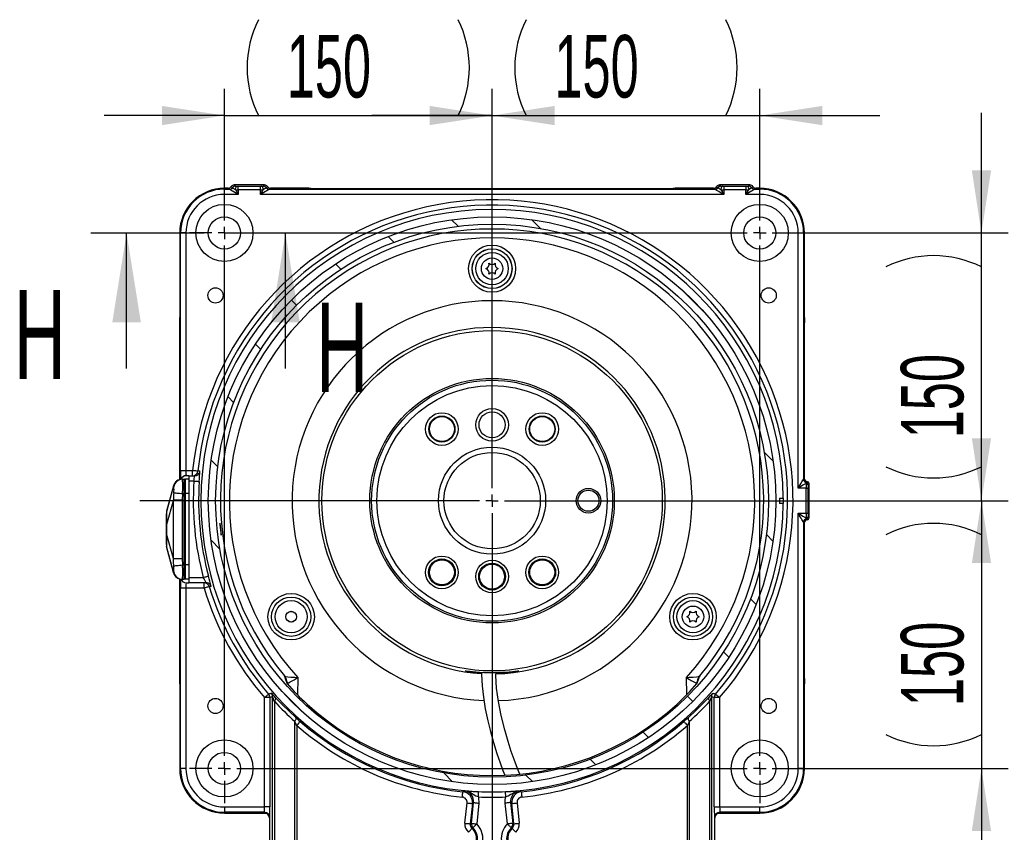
# Model space of a CAD drawing. Header units: millimetres. Extents: x 26 to 585, y 36 to 406.
# Drawn here: x 277.4 to 332.8, y 192.1 to 237.6 of the extents above; entities that cross this region are included whole.
import ezdxf

# ---------------------------------------------------------------- set-up
doc = ezdxf.new("R2010")
doc.units = ezdxf.units.MM
doc.linetypes.add('CENTER', pattern=[10.16, 6.35, -1.27, 1.27, -1.27])
doc.styles.add('SLDTEXTSTYLE0', font='TXT', dxfattribs={"width": 0.605})
doc.dimstyles.new('SLDDIMSTYLE1', dxfattribs={"dimtxt": 3.5, "dimasz": 3.5, "dimexe": 0, "dimexo": 0.0625, "dimgap": 0.875, "dimtad": 1, "dimtoh": 1, "dimlfac": 10, "dimrnd": 1e-09, "dimzin": 12, "dimdsep": 46, "dimtxsty": 'SLDTEXTSTYLE0', "dimsah": 1, "dimcen": 0.09, "dimadec": 0, "dimazin": 0, "dimtfac": 1, "dimtdec": 3, "dimtofl": 0, "dimtmove": 0, "dimatfit": 3, "dimfxl": 1, "dimfrac": 2, "dimtolj": 1, "dimtzin": 12, "dimarcsym": 0})

# ---------------------------------------------------------------- blocks, each defined once
blk = doc.blocks.new('SW_HATCH_1')
at = {"color": 0, "linetype": 'Continuous', "lineweight": 0}
for p, q in [((8.694, 27.227), (8.328, 27.593)), ((13.306, 27.105), (12.811, 27.6)), ((5.096, 26.335), (4.778, 26.653)), ((2.12, 24.82), (1.824, 25.117)), ((22.451, 22.451), (21.19, 23.711)), ((-0.357, 22.808), (-0.648, 23.099)), ((-2.37, 20.33), (-2.667, 20.627)), ((-3.885, 17.355), (-4.202, 17.673)), ((26.34, 14.071), (25.845, 14.566)), ((-4.777, 13.757), (-5.142, 14.123)), ((-4.655, 9.145), (-5.15, 9.64)), ((26.333, 9.588), (25.967, 9.954)), ((25.393, 6.038), (25.075, 6.356)), ((23.857, 3.084), (23.56, 3.381)), ((0, 0), (-1.26, 1.26)), ((21.838, 0.613), (21.547, 0.903)), ((19.367, -1.406), (19.07, -1.109)), ((16.412, -2.942), (16.095, -2.624)), ((8.379, -3.889), (7.884, -3.394)), ((12.862, -3.882), (12.496, -3.516)), ((-0.427, -13.043), (-2.689, -10.781)), ((2.674, -11.655), (1.564, -10.544)), ((0.157, -13.627), (-0.409, -13.062)), ((2.438, -15.908), (0.175, -13.646)), ((-1.816, -16.144), (-2.926, -15.035))]:
    blk.add_line(p, q, dxfattribs=at)
blk = doc.blocks.new('*D100')
at = {"color": 7, "linetype": 'Continuous', "lineweight": 0, "transparency": 16777216}
for p, q in [((288.864, 227.623), (288.864, 233.75)), ((303.864, 231.781), (303.864, 233.75)), ((288.864, 232.25), (282.133, 232.25)), ((288.864, 232.25), (303.864, 232.25)), ((303.864, 232.25), (310.595, 232.25))]:
    blk.add_line(p, q, dxfattribs=at)
for centre, start, end in [((296.135, 234.933), 153.4349, 206.5651), ((296.592, 234.933), 333.4349, 26.5651)]:
    blk.add_arc(centre, 5.999, start, end, dxfattribs=at)
for points in [[(288.864, 232.25), (285.364, 232.788), (285.364, 231.711)], [(303.864, 232.25), (307.364, 231.711), (307.364, 232.788)]]:
    blk.add_solid(points, dxfattribs=at)
at = {"color": 7, "linetype": 'Continuous', "lineweight": 0, "transparency": 16777216, "insert": (292.357, 236.761), "char_height": 3.5, "attachment_point": 1, "style": 'SLDTEXTSTYLE0'}
blk.add_mtext('150', dxfattribs=at)
blk = doc.blocks.new('*D101')
at = {"color": 7, "linetype": 'Continuous', "lineweight": 0, "transparency": 16777216}
for p, q in [((303.864, 231.781), (303.864, 233.75)), ((318.864, 227.623), (318.864, 233.75)), ((303.864, 232.25), (297.133, 232.25)), ((303.864, 232.25), (318.864, 232.25)), ((318.864, 232.25), (325.595, 232.25))]:
    blk.add_line(p, q, dxfattribs=at)
for centre, start, end in [((311.135, 234.933), 153.4349, 206.5651), ((311.592, 234.933), 333.4349, 26.5651)]:
    blk.add_arc(centre, 5.999, start, end, dxfattribs=at)
for points in [[(303.864, 232.25), (300.364, 232.788), (300.364, 231.711)], [(318.864, 232.25), (322.364, 231.711), (322.364, 232.788)]]:
    blk.add_solid(points, dxfattribs=at)
at = {"color": 7, "linetype": 'Continuous', "lineweight": 0, "transparency": 16777216, "insert": (307.357, 236.761), "char_height": 3.5, "attachment_point": 1, "style": 'SLDTEXTSTYLE0'}
blk.add_mtext('150', dxfattribs=at)
blk = doc.blocks.new('*D102')
at = {"color": 7, "linetype": 'Continuous', "lineweight": 0, "transparency": 16777216}
for p, q in [((331.287, 225.673), (331.287, 232.403)), ((320.814, 225.673), (332.787, 225.673)), ((331.287, 210.673), (331.287, 225.673)), ((322.637, 210.673), (332.787, 210.673)), ((331.287, 210.673), (331.287, 203.942))]:
    blk.add_line(p, q, dxfattribs=at)
for centre, start, end in [((328.604, 218.401), 63.4349, 116.5651), ((328.604, 217.944), 243.4349, 296.5651)]:
    blk.add_arc(centre, 5.999, start, end, dxfattribs=at)
for points in [[(331.287, 225.673), (331.825, 229.173), (330.748, 229.173)], [(331.287, 210.673), (330.748, 207.173), (331.825, 207.173)]]:
    blk.add_solid(points, dxfattribs=at)
at = {"color": 7, "linetype": 'Continuous', "lineweight": 0, "transparency": 16777216, "insert": (326.775, 214.166), "char_height": 3.5, "attachment_point": 1, "rotation": 90, "style": 'SLDTEXTSTYLE0'}
blk.add_mtext('150', dxfattribs=at)
blk = doc.blocks.new('*D103')
at = {"color": 7, "linetype": 'Continuous', "lineweight": 0, "transparency": 16777216}
for p, q in [((331.287, 210.673), (331.287, 217.403)), ((322.637, 210.673), (332.787, 210.673)), ((331.287, 210.673), (331.287, 195.673)), ((320.814, 195.673), (332.787, 195.673)), ((331.287, 195.673), (331.287, 188.942))]:
    blk.add_line(p, q, dxfattribs=at)
for centre, start, end in [((328.604, 203.401), 63.4349, 116.5651), ((328.604, 202.944), 243.4349, 296.5651)]:
    blk.add_arc(centre, 5.999, start, end, dxfattribs=at)
for points in [[(331.287, 210.673), (331.825, 214.173), (330.748, 214.173)], [(331.287, 195.673), (330.748, 192.173), (331.825, 192.173)]]:
    blk.add_solid(points, dxfattribs=at)
at = {"color": 7, "linetype": 'Continuous', "lineweight": 0, "transparency": 16777216, "insert": (326.775, 199.166), "char_height": 3.5, "attachment_point": 1, "rotation": 90, "style": 'SLDTEXTSTYLE0'}
blk.add_mtext('150', dxfattribs=at)
blk = doc.blocks.new('SW_CENTERMARKSYMBOL_22')
at = {"color": 0, "linetype": 'Continuous', "lineweight": 0}
for p, q in [((0, 0.7), (0, 21.108)), ((-0.7, 0), (-19.739, 0)), ((0, 0), (-0.35, 0)), ((0, 0), (0, 0.35)), ((0, 0), (0, -0.35)), ((0, 0), (0.35, 0)), ((0.7, 0), (18.774, 0)), ((0, -0.7), (0, -31.143))]:
    blk.add_line(p, q, dxfattribs=at)
blk = doc.blocks.new('SW_CENTERMARKSYMBOL_23')
at = {"color": 0, "linetype": 'Continuous', "lineweight": 0}
for p, q in [((0, 0.7), (0, 1.95)), ((30, 0.7), (30, 1.95)), ((-0.7, 0), (-1.95, 0)), ((0, 0), (-0.35, 0)), ((0, 0), (0, 0.35)), ((0, 0), (0, -0.35)), ((0, 0), (0.35, 0)), ((0.7, 0), (29.3, 0)), ((30, 0), (29.65, 0)), ((30, 0), (30, 0.35)), ((30, 0), (30, -0.35)), ((30, 0), (30.35, 0)), ((30.7, 0), (31.95, 0)), ((0, -29.3), (0, -0.7)), ((30, -29.3), (30, -0.7)), ((0, -30), (0, -29.65)), ((30, -30), (30, -29.65)), ((-0.7, -30), (-1.95, -30)), ((0, -30), (-0.35, -30)), ((0, -30), (0, -30.35)), ((0, -30), (0.35, -30)), ((0.7, -30), (29.3, -30)), ((30, -30), (29.65, -30)), ((30, -30), (30, -30.35)), ((30, -30), (30.35, -30)), ((30.7, -30), (31.95, -30)), ((0, -30.7), (0, -31.95)), ((30, -30.7), (30, -31.95))]:
    blk.add_line(p, q, dxfattribs=at)

msp = doc.modelspace()

# ---------------------------------------------------------------- linework, layer by layer
at = {"color": 7, "linetype": 'Continuous', "lineweight": 15}
for p, q in [((289.307581, 228.211376), (289.307471, 228.211479)), ((291.113983, 228.362141), (289.413786, 228.362141)), ((289.469274, 228.294034), (289.469281, 228.294025)), ((289.642546, 228.091371), (289.642546, 228.291301)), ((289.642546, 228.291301), (290.885224, 228.291301)), ((290.885224, 228.091371), (290.885224, 228.291301)), ((291.058488, 228.294025), (291.058496, 228.294034)), ((291.220299, 228.211479), (291.220188, 228.211376)), ((316.507581, 228.211376), (316.507471, 228.211479)), ((318.313983, 228.362141), (316.613786, 228.362141)), ((316.669274, 228.294034), (316.669281, 228.294025)), ((316.842546, 228.291301), (318.085224, 228.291301)), ((316.842546, 228.291301), (316.842546, 228.091371)), ((318.085224, 228.291301), (318.085224, 228.091371)), ((318.258488, 228.294025), (318.258496, 228.294034)), ((318.420299, 228.211479), (318.420188, 228.211376)), ((288.863884, 228.174362), (288.863884, 228.128886)), ((289.07475, 228.174362), (288.863884, 228.174362)), ((288.863884, 227.828932), (288.863884, 228.128886)), ((288.863884, 228.128886), (289.145668, 228.128886)), ((289.642546, 227.828932), (288.863884, 227.828932)), ((289.145808, 228.128816), (289.145668, 228.128886)), ((290.885224, 228.091371), (289.642546, 228.091371)), ((289.642546, 228.091371), (289.642546, 227.828932)), ((290.885224, 227.828932), (290.885224, 228.091371)), ((316.842546, 227.828932), (290.885224, 227.828932)), ((291.382101, 228.128886), (291.381961, 228.128816)), ((291.382101, 228.128886), (316.345669, 228.128886)), ((293.604914, 228.174362), (291.453018, 228.174362)), ((294.722948, 228.165634), (313.004822, 228.165634)), ((316.274751, 228.174362), (314.122856, 228.174362)), ((316.345808, 228.128816), (316.345669, 228.128886)), ((318.085224, 228.091371), (316.842546, 228.091371)), ((316.842546, 228.091371), (316.842546, 227.828932)), ((318.085224, 227.828932), (318.085224, 228.091371)), ((318.863885, 227.828932), (318.085224, 227.828932)), ((318.582101, 228.128886), (318.581961, 228.128816)), ((318.582101, 228.128886), (318.863885, 228.128886)), ((318.863885, 228.174362), (318.653019, 228.174362)), ((318.863885, 228.174362), (318.863885, 228.128886)), ((318.863885, 227.828932), (318.863885, 228.128886)), ((286.362139, 225.672616), (286.362139, 220.931587)), ((286.362139, 225.672616), (286.407614, 225.672616)), ((286.407614, 212.372615), (286.407614, 225.672616)), ((286.707568, 225.672616), (286.407614, 225.672616)), ((286.707568, 225.672616), (286.707568, 212.372615)), ((321.020201, 225.672616), (321.320155, 225.672616)), ((321.020201, 211.380368), (321.020201, 225.672616)), ((321.320155, 225.672616), (321.320155, 211.880311)), ((321.365631, 225.672616), (321.320155, 225.672616)), ((321.365631, 220.931587), (321.365631, 225.672616)), ((286.370866, 211.857797), (286.370866, 219.813552)), ((321.356903, 219.813552), (321.356903, 211.935439)), ((286.407614, 212.372615), (286.707568, 212.372615)), ((286.707568, 212.372615), (287.086174, 212.372615)), ((287.086174, 212.072615), (287.086174, 212.372615)), ((286.498019, 211.872615), (286.519165, 211.872615)), ((286.519165, 211.872615), (286.613885, 211.872615)), ((286.613885, 211.072615), (286.613885, 211.872615)), ((286.64906, 211.86319), (286.613885, 211.872615)), ((286.64906, 211.072615), (286.64906, 211.86319)), ((286.863884, 211.872615), (286.663884, 211.872615)), ((286.663884, 211.872615), (286.663884, 211.072615)), ((286.718041, 212.072615), (286.719671, 212.072615)), ((286.863884, 212.072615), (286.719671, 212.072615)), ((286.863884, 212.072615), (287.196683, 212.072615)), ((286.863884, 212.072615), (286.863884, 211.772615)), ((287.156856, 211.772615), (286.863884, 211.772615)), ((286.863884, 211.772615), (286.863884, 206.372615)), ((321.320155, 211.880311), (321.356903, 211.935439)), ((321.487743, 211.682912), (321.487844, 211.683017)), ((321.62673, 209.708223), (321.62673, 211.637007)), ((286.014183, 211.49868), (285.62627, 210.043805)), ((286.010732, 211.506526), (285.629182, 210.081861)), ((286.519165, 211.072615), (286.498019, 210.714111)), ((286.519165, 211.072615), (286.613885, 211.072615)), ((286.613885, 207.072616), (286.613885, 211.072615)), ((286.64906, 211.072615), (286.613885, 211.072615)), ((286.64906, 207.072616), (286.64906, 211.072615)), ((286.663884, 211.072615), (286.64906, 211.072615)), ((286.863884, 211.072615), (286.663884, 211.072615)), ((286.663884, 211.072615), (286.663884, 207.072616)), ((321.466468, 211.380368), (321.020201, 211.380368)), ((321.466468, 209.964862), (321.466468, 211.380368)), ((321.466468, 211.380368), (321.566434, 211.380368)), ((321.566434, 211.380368), (321.566434, 209.964862)), ((321.571669, 211.58437), (321.571565, 211.584269)), ((286.014183, 210.717204), (285.62627, 209.334397)), ((286.014183, 210.717205), (286.014183, 210.717204)), ((286.498019, 210.714111), (286.498019, 207.431119)), ((319.963885, 210.812615), (319.963885, 210.532615)), ((319.973885, 210.672615), (319.963885, 210.672615)), ((319.973885, 210.822615), (320.177159, 210.822615)), ((319.973885, 210.822615), (319.973885, 210.672615)), ((319.973885, 210.672615), (320.197922, 210.672615)), ((319.973885, 210.672615), (319.973885, 210.522615)), ((320.177159, 210.522615), (319.973885, 210.522615)), ((320.177159, 210.822615), (320.194616, 210.822615)), ((320.194616, 210.522615), (320.177159, 210.522615)), ((285.613884, 209.31094), (285.613884, 209.93572)), ((321.020201, 209.964862), (321.466468, 209.964862)), ((321.020201, 195.672615), (321.020201, 209.964862)), ((321.466468, 209.964862), (321.566434, 209.964862)), ((321.320155, 209.46492), (321.320155, 195.672615)), ((321.356903, 209.409792), (321.320155, 209.46492)), ((321.356903, 209.409792), (321.356903, 201.531678)), ((321.487844, 209.662214), (321.487743, 209.662319)), ((321.571565, 209.760961), (321.571669, 209.760861)), ((285.613884, 208.834291), (285.613884, 209.31094)), ((285.613884, 208.209511), (285.613884, 208.834291)), ((286.014183, 207.428027), (285.62627, 208.810834)), ((286.014183, 206.64655), (285.62627, 208.101426)), ((285.629191, 208.063337), (286.010732, 206.638705)), ((286.498019, 207.431119), (286.519165, 207.072616)), ((286.519165, 207.072616), (286.613885, 207.072616)), ((286.613885, 206.272615), (286.613885, 207.072616)), ((286.64906, 207.072616), (286.613885, 207.072616)), ((286.64906, 206.282041), (286.64906, 207.072616)), ((286.663884, 207.072616), (286.64906, 207.072616)), ((286.863884, 207.072616), (286.663884, 207.072616)), ((286.663884, 207.072616), (286.663884, 206.272615)), ((286.370866, 201.531678), (286.370866, 206.287434)), ((286.519165, 206.272615), (286.498019, 206.272615)), ((286.519165, 206.272615), (286.613885, 206.272615)), ((286.64906, 206.282041), (286.613885, 206.272615)), ((286.863884, 206.272615), (286.663884, 206.272615)), ((286.719671, 206.072615), (286.718041, 206.072615)), ((286.719671, 206.072615), (286.863884, 206.072615)), ((286.863884, 206.372615), (287.682265, 206.372615)), ((286.863884, 206.372615), (286.863884, 206.072615)), ((287.842785, 206.072615), (286.863884, 206.072615)), ((287.727851, 205.772616), (287.727851, 206.072615)), ((286.407614, 195.672615), (286.407614, 205.772616)), ((286.707568, 205.772616), (286.407614, 205.772616)), ((287.727851, 205.772616), (286.707568, 205.772616)), ((286.707568, 205.772616), (286.707568, 195.672615)), ((292.225248, 200.860263), (292.230804, 200.85747)), ((315.496966, 200.85747), (315.502522, 200.860263)), ((286.362139, 200.413644), (286.362139, 195.672615)), ((315.321501, 200.405444), (315.320409, 200.404065)), ((321.365631, 195.672615), (321.365631, 200.413644)), ((291.410922, 199.638817), (291.110967, 199.638817)), ((291.110967, 193.516299), (291.110967, 199.638817)), ((291.410922, 199.638817), (291.410922, 193.516299)), ((291.566572, 189.857891), (291.566572, 199.696959)), ((291.663654, 199.435356), (291.663654, 189.85056)), ((316.064116, 189.85056), (316.064116, 199.435356)), ((316.161198, 199.696959), (316.161198, 189.857891)), ((316.316848, 193.516299), (316.316848, 199.638817)), ((316.616802, 199.638817), (316.316848, 199.638817)), ((316.616802, 199.638817), (316.616802, 193.516299)), ((292.816387, 189.838488), (292.816387, 198.3022)), ((314.911383, 198.3022), (314.911383, 189.838488)), ((292.919275, 198.075704), (292.919275, 189.837246)), ((314.808495, 189.837246), (314.808495, 198.075704)), ((286.362139, 195.672615), (286.407614, 195.672615)), ((286.707568, 195.672615), (286.407614, 195.672615)), ((321.320155, 195.672615), (321.020201, 195.672615)), ((321.365631, 195.672615), (321.320155, 195.672615)), ((288.863884, 193.516299), (291.110967, 193.516299)), ((288.863884, 193.516299), (288.863884, 193.216345)), ((291.410922, 193.516299), (291.110967, 193.516299)), ((302.344251, 192.602427), (302.463721, 193.73911)), ((302.762033, 193.707757), (302.642562, 192.571074)), ((302.704838, 192.59408), (302.827499, 193.761115)), ((303.12581, 193.729761), (303.003149, 192.562726)), ((304.72462, 192.562726), (304.60196, 193.729761)), ((304.900271, 193.761115), (305.022931, 192.59408)), ((305.085207, 192.571074), (304.965737, 193.707757)), ((305.264048, 193.73911), (305.383518, 192.602427)), ((316.316848, 193.516299), (316.616802, 193.516299)), ((316.616802, 193.516299), (318.863885, 193.516299)), ((318.863885, 193.216345), (318.863885, 193.516299)), ((291.100678, 193.216345), (288.863884, 193.216345)), ((288.863884, 193.170869), (288.863884, 193.216345)), ((288.863884, 193.170869), (291.210297, 193.170869)), ((291.083314, 193.19898), (291.100678, 193.216345)), ((291.400632, 192.91639), (291.383268, 192.899026)), ((291.383268, 192.899026), (291.383268, 190.041195)), ((316.344501, 192.899026), (316.327138, 192.91639)), ((316.344501, 190.041195), (316.344501, 192.899026)), ((316.517472, 193.170869), (318.863885, 193.170869)), ((318.863885, 193.216345), (316.627091, 193.216345)), ((316.627091, 193.216345), (316.644456, 193.19898)), ((318.863885, 193.170869), (318.863885, 193.216345))]:
    msp.add_line(p, q, dxfattribs=at)
at = {"color": 7, "linetype": 'CENTER', "lineweight": 0}
msp.add_line((281.383645, 225.672615), (294.285095, 225.672615), dxfattribs=at)
at = {"color": 7, "linetype": 'Continuous', "lineweight": 0}
for p, q in [((283.383645, 218.072615), (283.383645, 225.672615)), ((292.285095, 218.072615), (292.285095, 225.672615))]:
    msp.add_line(p, q, dxfattribs=at)
at = {"color": 8, "linetype": 'Continuous', "lineweight": 15}
for p, q in [((292.971769, 200.770134), (292.954925, 199.805237)), ((314.772828, 199.806189), (314.756, 200.770134)), ((292.385452, 200.431703), (292.365235, 200.458063)), ((292.365235, 200.458063), (292.399427, 200.415934))]:
    msp.add_line(p, q, dxfattribs=at)
at = {"color": 7, "linetype": 'Continuous', "lineweight": 15, "flags": 128}
for points in [[(289.323197, 228.192633), (289.311303, 228.204921), (289.307581, 228.211376)], [(289.413786, 228.362141), (289.422284, 228.351678), (289.469274, 228.294034)], [(289.469281, 228.294025), (289.553023, 228.292303), (289.589979, 228.291693)], [(289.484848, 228.091761), (289.487261, 228.13023), (289.493512, 228.167261), (289.503366, 228.201473), (289.516454, 228.231586), (289.532289, 228.256477), (289.550279, 228.275216), (289.569751, 228.287102), (289.589979, 228.291693)], [(290.93779, 228.291693), (290.974747, 228.292303), (291.058488, 228.294025)], [(291.042921, 228.091761), (291.040509, 228.13023), (291.034258, 228.167261), (291.024403, 228.201473), (291.011316, 228.231586), (290.99548, 228.256477), (290.97749, 228.275216), (290.958019, 228.287102), (290.93779, 228.291693)], [(291.058496, 228.294034), (291.075592, 228.314972), (291.113983, 228.362141)], [(291.220188, 228.211376), (291.216466, 228.204921), (291.204572, 228.192633)], [(291.283475, 228.26826), (291.244833, 228.23337), (291.220299, 228.211479)], [(316.523197, 228.192633), (316.511303, 228.204921), (316.507581, 228.211376)], [(316.613786, 228.362141), (316.622284, 228.351678), (316.669274, 228.294034)], [(316.669281, 228.294025), (316.753023, 228.292303), (316.789979, 228.291693)], [(316.789979, 228.291693), (316.769751, 228.287102), (316.750279, 228.275216), (316.732289, 228.256477), (316.716454, 228.231586), (316.703366, 228.201473), (316.693512, 228.167261), (316.687261, 228.13023), (316.684848, 228.091761)], [(318.13779, 228.291693), (318.174747, 228.292303), (318.258488, 228.294025)], [(318.13779, 228.291693), (318.158019, 228.287102), (318.17749, 228.275216), (318.19548, 228.256477), (318.211316, 228.231586), (318.224403, 228.201473), (318.234258, 228.167261), (318.240509, 228.13023), (318.242921, 228.091761)], [(318.258496, 228.294034), (318.275592, 228.314972), (318.313983, 228.362141)], [(318.420188, 228.211376), (318.416466, 228.204921), (318.404572, 228.192633)], [(318.483475, 228.26826), (318.444833, 228.23337), (318.420299, 228.211479)], [(289.642546, 227.828932), (289.544921, 227.887507), (289.451054, 227.943827), (289.364557, 227.995725), (289.288762, 228.041202), (289.226584, 228.078508), (289.180419, 228.106208)], [(289.484848, 228.091761), (289.363475, 228.162429), (289.323197, 228.192633)], [(289.484848, 228.091761), (289.534342, 228.00927), (289.58751, 227.920657), (289.642546, 227.828932)], [(291.34735, 228.106208), (291.301185, 228.078508), (291.239007, 228.041202), (291.163212, 227.995725), (291.076715, 227.943827), (290.982849, 227.887507), (290.885224, 227.828932)], [(290.885224, 227.828932), (290.94026, 227.920657), (290.993427, 228.00927), (291.042921, 228.091761)], [(291.204572, 228.192633), (291.151868, 228.154287), (291.042921, 228.091761)], [(291.453018, 228.174362), (291.409806, 228.14645), (291.382101, 228.128886)], [(316.842546, 227.828932), (316.744921, 227.887507), (316.651054, 227.943827), (316.564557, 227.995725), (316.488762, 228.041202), (316.426584, 228.078508), (316.380419, 228.106208)], [(316.684848, 228.091761), (316.563475, 228.162429), (316.523197, 228.192633)], [(316.684848, 228.091761), (316.734342, 228.00927), (316.78751, 227.920657), (316.842546, 227.828932)], [(318.54735, 228.106208), (318.501185, 228.078508), (318.439007, 228.041202), (318.363212, 227.995725), (318.276715, 227.943827), (318.182849, 227.887507), (318.085224, 227.828932)], [(318.085224, 227.828932), (318.14026, 227.920657), (318.193427, 228.00927), (318.242921, 228.091761)], [(318.404572, 228.192633), (318.351868, 228.154287), (318.242921, 228.091761)], [(318.653019, 228.174362), (318.609807, 228.14645), (318.582101, 228.128886)], [(287.086174, 212.372615), (287.143764, 212.36678), (287.199189, 212.361164), (287.250368, 212.355978), (287.295376, 212.351418), (287.33252, 212.347654), (287.360408, 212.344829), (287.377986, 212.343047), (287.3846, 212.342377)], [(287.3846, 212.342377), (287.395123, 212.342359), (287.437217, 212.342283), (287.495089, 212.342179)], [(287.156856, 211.772615), (287.214616, 211.768812), (287.270205, 211.765152), (287.321535, 211.761773), (287.366675, 211.758801), (287.403929, 211.756348), (287.431897, 211.754506), (287.44953, 211.753346), (287.456162, 211.752909)], [(321.020201, 211.380368), (321.077766, 211.476308), (321.133191, 211.568683), (321.184415, 211.654059), (321.229538, 211.729264), (321.266882, 211.791502), (321.295057, 211.838462), (321.313019, 211.868398), (321.320099, 211.880197)], [(321.469407, 211.649891), (321.421045, 211.620875), (321.358852, 211.583559), (321.284975, 211.539233), (321.201962, 211.489425), (321.112678, 211.435854), (321.020201, 211.380368)], [(286.028402, 211.456673), (286.01567, 211.472481), (286.014183, 211.498679), (286.014183, 211.49868)], [(286.028402, 211.118284), (286.050509, 211.116227), (286.086971, 211.112834), (286.136671, 211.108209), (286.198084, 211.102494), (286.269334, 211.095864), (286.348234, 211.088522), (286.432371, 211.080692), (286.519165, 211.072615)], [(321.571565, 211.584269), (321.569815, 211.567817), (321.569371, 211.56005)], [(286.014183, 207.428027), (286.014183, 207.428032), (286.010908, 208.428002), (286.010429, 209.42801), (286.014183, 210.717199), (286.014183, 210.717205)], [(286.014183, 210.717204), (286.080858, 210.716778), (286.192276, 210.716066), (286.336485, 210.715144), (286.498019, 210.714111)], [(285.62617, 210.043399), (285.614139, 209.951316), (285.613884, 209.93572)], [(285.62627, 210.043805), (285.626209, 210.043563), (285.62617, 210.043399)], [(321.320099, 209.465034), (321.313019, 209.476833), (321.295057, 209.506768), (321.266882, 209.553728), (321.229538, 209.615967), (321.184415, 209.691172), (321.133191, 209.776548), (321.077766, 209.868923), (321.020201, 209.964862)], [(321.020201, 209.964862), (321.112678, 209.909377), (321.201962, 209.855806), (321.284975, 209.805998), (321.358852, 209.761672), (321.421045, 209.724356), (321.469407, 209.69534)], [(288.629422, 209.312466), (288.622031, 209.378655), (288.617444, 209.410436)], [(321.487743, 209.662319), (321.485794, 209.665111), (321.469407, 209.69534)], [(321.569371, 209.78518), (321.571079, 209.762713), (321.571565, 209.760961)], [(285.62617, 209.334175), (285.614139, 209.314306), (285.613884, 209.31094)], [(285.613884, 208.834291), (285.614139, 208.830925), (285.62617, 208.811056)], [(285.62617, 209.334175), (285.626234, 209.334288), (285.62627, 209.334397)], [(285.62627, 209.334397), (285.62627, 209.334391), (285.629292, 209.084832), (285.628589, 208.947987), (285.62627, 208.81084), (285.62627, 208.810834)], [(285.62627, 208.810834), (285.626209, 208.811001), (285.62617, 208.811056)], [(285.613884, 208.209511), (285.614139, 208.193915), (285.62617, 208.101832)], [(285.62617, 208.101832), (285.626234, 208.101563), (285.62627, 208.101426)], [(286.014183, 207.428027), (286.080858, 207.428453), (286.192276, 207.429165), (286.336485, 207.430087), (286.498019, 207.431119)], [(286.028402, 207.026947), (286.01567, 207.227382), (286.014183, 207.428021), (286.014183, 207.428027)], [(286.014183, 206.64655), (286.014183, 206.646552), (286.015614, 206.672625), (286.028402, 206.688558)], [(286.028402, 207.026947), (286.050509, 207.029004), (286.086971, 207.032397), (286.136671, 207.037022), (286.198084, 207.042737), (286.269334, 207.049367), (286.348234, 207.056709), (286.432371, 207.064539), (286.519165, 207.072616)], [(287.682265, 206.372615), (287.738209, 206.387481), (287.79205, 206.401789), (287.841764, 206.415), (287.885486, 206.426618), (287.921567, 206.436206), (287.948658, 206.443405), (287.965734, 206.447943), (287.972158, 206.44965)], [(288.014864, 205.859772), (288.008504, 205.857841), (287.991595, 205.852706), (287.964776, 205.844562), (287.929051, 205.833714), (287.885766, 205.820569), (287.836544, 205.805622), (287.783238, 205.789435), (287.727851, 205.772616)], [(288.129623, 205.860344), (288.11869, 205.860289), (288.074964, 205.860071), (288.014864, 205.859772)], [(302.779043, 201.061963), (302.620757, 201.084615), (302.4974, 201.105306), (302.412988, 201.121937), (302.369565, 201.133063), (302.36893, 201.137582), (302.410005, 201.135637), (302.4915, 201.127719), (302.610656, 201.115214), (302.765776, 201.099629), (302.951401, 201.083107), (303.164702, 201.067618), (303.397933, 201.055179), (303.643996, 201.047465), (303.896359, 201.045242), (304.145694, 201.048893), (304.387093, 201.057775), (304.613697, 201.070946), (304.819418, 201.0867), (304.999696, 201.103286), (305.148061, 201.118459), (305.260054, 201.130158), (305.332542, 201.136769), (305.362702, 201.137032), (305.351092, 201.130803), (305.297984, 201.118358), (305.205607, 201.100885), (305.075011, 201.079721), (304.910874, 201.057094), (304.714978, 201.034985), (304.494738, 201.01584), (304.256554, 201.001755), (304.083299, 200.996375)], [(303.281773, 201.061375), (303.276765, 200.94144), (303.30474, 200.305995), (303.376132, 199.65907), (303.48251, 199.009776), (303.621927, 198.343806), (303.770314, 197.744714), (303.945272, 197.123295), (304.138316, 196.508557), (304.317575, 195.985858), (304.472539, 195.562746), (304.575848, 195.295733)], [(292.230804, 200.85747), (292.294626, 200.829049), (292.416873, 200.808744), (292.591637, 200.792912), (292.813087, 200.778957), (292.967957, 200.770344), (292.971769, 200.770134)], [(292.447169, 200.356241), (292.423159, 200.421115), (292.33201, 200.67793)], [(305.412815, 195.351501), (305.360854, 195.478404), (305.228696, 195.820504), (305.09968, 196.171464), (304.941744, 196.627149), (304.762468, 197.186112), (304.573471, 197.839896), (304.376926, 198.631839), (304.222871, 199.413462), (304.120298, 200.167159), (304.078631, 200.872868), (304.08525, 201.048008)], [(314.756, 200.770134), (314.759813, 200.770344), (314.914683, 200.778957), (315.136133, 200.792912), (315.310896, 200.808744), (315.433143, 200.829049), (315.496966, 200.85747)], [(315.395807, 200.675524), (315.350767, 200.548539), (315.278755, 200.353827)], [(291.110967, 199.638817), (291.154742, 199.676692), (291.196872, 199.713142), (291.235773, 199.746799), (291.269984, 199.776398), (291.298218, 199.800827), (291.319415, 199.819166), (291.332778, 199.830728), (291.337805, 199.835077)], [(291.566572, 199.696959), (291.489728, 199.668217), (291.410922, 199.638817)], [(291.663654, 199.435356), (291.68742, 199.467222), (291.707421, 199.498413), (291.723234, 199.528272), (291.734526, 199.556167), (291.741055, 199.581508), (291.742686, 199.603759), (291.739384, 199.622449), (291.731218, 199.637185)], [(291.731218, 199.637185), (292.113049, 199.237289), (292.863392, 198.524541)], [(314.864377, 198.524541), (315.266872, 198.895557), (315.996552, 199.637185)], [(315.996552, 199.637185), (315.988385, 199.622449), (315.985083, 199.603759), (315.986714, 199.581508), (315.993244, 199.556167), (316.004535, 199.528272), (316.020348, 199.498413), (316.040349, 199.467222), (316.064116, 199.435356)], [(316.316848, 199.638817), (316.234581, 199.669509), (316.161198, 199.696959)], [(316.389965, 199.835077), (316.394991, 199.830728), (316.408354, 199.819166), (316.429551, 199.800827), (316.457786, 199.776398), (316.491996, 199.746799), (316.530897, 199.713142), (316.573027, 199.676692), (316.616802, 199.638817)], [(292.816387, 198.3022), (292.838038, 198.337884), (292.855723, 198.372765), (292.869041, 198.406055), (292.877694, 198.437003), (292.881484, 198.464912), (292.880329, 198.489154), (292.874252, 198.50918), (292.863392, 198.524541)], [(292.919275, 198.075704), (292.889662, 198.14028), (292.816387, 198.3022)], [(292.863392, 198.524541), (293.043302, 198.365547), (293.116003, 198.302133)], [(292.919275, 198.075704), (292.957239, 198.1194), (292.993777, 198.161454), (293.027515, 198.200285), (293.057185, 198.234434), (293.081671, 198.262618), (293.100055, 198.283777), (293.111644, 198.297115), (293.116003, 198.302133)], [(314.611766, 198.302133), (314.796307, 198.464057), (314.864377, 198.524541)], [(314.611766, 198.302133), (314.616125, 198.297115), (314.627715, 198.283777), (314.646098, 198.262618), (314.670585, 198.234434), (314.700254, 198.200285), (314.733993, 198.161454), (314.77053, 198.1194), (314.808495, 198.075704)], [(314.911383, 198.3022), (314.883659, 198.2406), (314.808495, 198.075704)], [(314.864377, 198.524541), (314.853517, 198.50918), (314.84744, 198.489154), (314.846285, 198.464912), (314.850076, 198.437003), (314.858728, 198.406055), (314.872047, 198.372765), (314.889731, 198.337884), (314.911383, 198.3022)], [(302.225392, 194.367367), (302.242202, 194.381559), (302.288749, 194.420932)], [(303.095598, 194.072884), (302.958995, 194.127634), (302.812526, 194.208898), (302.650462, 194.304056), (302.479007, 194.380563), (302.387277, 194.405843), (302.290252, 194.420795), (302.288749, 194.420932)], [(305.43902, 194.420932), (305.437517, 194.420795), (305.340492, 194.405843), (305.248762, 194.380563), (305.077307, 194.304056), (304.915243, 194.208898), (304.768775, 194.127634), (304.632171, 194.072884)], [(305.43902, 194.420932), (305.455831, 194.4067), (305.502377, 194.367367)], [(302.195401, 194.068916), (302.201189, 194.126511), (302.206759, 194.181941), (302.211902, 194.233124), (302.216425, 194.278134), (302.220158, 194.315283), (302.222961, 194.343172), (302.224728, 194.360754), (302.225392, 194.367367)], [(303.095598, 194.072884), (303.098275, 194.130708), (303.10085, 194.186358), (303.103228, 194.237743), (303.10532, 194.282933), (303.107046, 194.320227), (303.108342, 194.348226), (303.109159, 194.365878), (303.109466, 194.372518)], [(303.095598, 194.072884), (303.1065, 194.031319), (303.12581, 193.729761)], [(304.60196, 193.729761), (304.602044, 193.918724), (304.632171, 194.072884)], [(304.632171, 194.072884), (304.629495, 194.130708), (304.626919, 194.186358), (304.624541, 194.237743), (304.622449, 194.282933), (304.620723, 194.320227), (304.619427, 194.348226), (304.61861, 194.365878), (304.618303, 194.372518)], [(305.502377, 194.367367), (305.503042, 194.360754), (305.504809, 194.343172), (305.507611, 194.315283), (305.511344, 194.278134), (305.515867, 194.233124), (305.52101, 194.181941), (305.52658, 194.126511), (305.532368, 194.068916)], [(302.463721, 193.73911), (302.521289, 193.73306), (302.576694, 193.727237), (302.627852, 193.721859), (302.672842, 193.717131), (302.709973, 193.713228), (302.737849, 193.710299), (302.755422, 193.708451), (302.762033, 193.707757)], [(302.827499, 193.761115), (302.794977, 193.734585), (302.762033, 193.707757)], [(302.827499, 193.761115), (302.834109, 193.760419), (302.851682, 193.758573), (302.879558, 193.755643), (302.916689, 193.75174), (302.961679, 193.747011), (303.012837, 193.741634), (303.068242, 193.735811), (303.12581, 193.729761)], [(304.900271, 193.761115), (304.89366, 193.760419), (304.876087, 193.758573), (304.848211, 193.755643), (304.811081, 193.75174), (304.766091, 193.747011), (304.714932, 193.741634), (304.659528, 193.735811), (304.60196, 193.729761)], [(304.965737, 193.707757), (304.932792, 193.734585), (304.900271, 193.761115)], [(304.965737, 193.707757), (304.972347, 193.708451), (304.989921, 193.710299), (305.017796, 193.713228), (305.054927, 193.717131), (305.099917, 193.721859), (305.151076, 193.727237), (305.20648, 193.73306), (305.264048, 193.73911)], [(302.344251, 192.602427), (302.401819, 192.596376), (302.457223, 192.590554), (302.508382, 192.585176), (302.553372, 192.580448), (302.590503, 192.576545), (302.618379, 192.573616), (302.635952, 192.571768), (302.642562, 192.571074)], [(302.534182, 192.098707), (302.573424, 192.14126), (302.61119, 192.182214), (302.646063, 192.220029), (302.676731, 192.253286), (302.702041, 192.280732), (302.721043, 192.301337), (302.733022, 192.314327), (302.737528, 192.319213)], [(302.704838, 192.59408), (302.711449, 192.593385), (302.729022, 192.591537), (302.756898, 192.588608), (302.794028, 192.584705), (302.839018, 192.579976), (302.890177, 192.574599), (302.945581, 192.568776), (303.003149, 192.562726)], [(302.79404, 192.347677), (302.798674, 192.352442), (302.810992, 192.365111), (302.830533, 192.385206), (302.85656, 192.411973), (302.888097, 192.444406), (302.923958, 192.481285), (302.962796, 192.521225), (303.003149, 192.562726)], [(305.022931, 192.59408), (305.016321, 192.593385), (304.998747, 192.591537), (304.970872, 192.588608), (304.933741, 192.584705), (304.888751, 192.579976), (304.837592, 192.574599), (304.782188, 192.568776), (304.72462, 192.562726)], [(304.933729, 192.347677), (304.929096, 192.352442), (304.916777, 192.365111), (304.897237, 192.385206), (304.871209, 192.411973), (304.839672, 192.444406), (304.803811, 192.481285), (304.764974, 192.521225), (304.72462, 192.562726)], [(304.990242, 192.319213), (304.994748, 192.314327), (305.006727, 192.301337), (305.025728, 192.280732), (305.051039, 192.253286), (305.081706, 192.220029), (305.116579, 192.182214), (305.154346, 192.14126), (305.193587, 192.098707)], [(305.022931, 192.59408), (305.059381, 192.580728), (305.085207, 192.571074)], [(305.085207, 192.571074), (305.091817, 192.571768), (305.109391, 192.573616), (305.137267, 192.576545), (305.174397, 192.580448), (305.219387, 192.585176), (305.270546, 192.590554), (305.32595, 192.596376), (305.383518, 192.602427)]]:
    msp.add_lwpolyline(points, dxfattribs=at)
at = {"color": 8, "linetype": 'Continuous', "lineweight": 15, "flags": 128}
for points in [[(286.014183, 211.498681), (286.014183, 211.498681), (286.010908, 211.505853), (286.010429, 211.506952)], [(285.629228, 210.082428), (285.628589, 210.074559), (285.62627, 210.043806), (285.62627, 210.043805), (285.62627, 210.043805)], [(285.62627, 208.101426), (285.62627, 208.101425), (285.629292, 208.062031), (285.629228, 208.062802)], [(286.010599, 206.638669), (286.010429, 206.638278), (286.014183, 206.646549), (286.014183, 206.646549), (286.014183, 206.646549)], [(315.362535, 200.458063), (315.327448, 200.414721), (315.320292, 200.404777)], [(315.362535, 200.458063), (315.345106, 200.433461), (315.340887, 200.428397)]]:
    msp.add_lwpolyline(points, dxfattribs=at)
at = {"color": 7, "linetype": 'Continuous', "lineweight": 15}
for centre, radius in [((288.863885, 225.672615), 1.6), ((318.863885, 225.672615), 1.6), ((303.863885, 210.672615), 15.9), ((288.863885, 225.672615), 0.9), ((318.863885, 225.672615), 0.9), ((303.863885, 210.672615), 15.48892), ((303.863885, 223.672615), 1.318617), ((303.863885, 223.672615), 1.118891), ((303.863885, 223.672615), 1.109933), ((303.863885, 223.672615), 0.910207), ((303.863885, 223.672615), 0.6), ((288.363885, 222.172615), 0.425), ((319.363885, 222.172615), 0.425), ((303.863885, 210.672615), 9.536656), ((303.863885, 210.672615), 6.85), ((303.863885, 210.672615), 6.75), ((303.863885, 210.672615), 6.45), ((301.05336, 214.68646), 0.915), ((303.863885, 214.922615), 0.915), ((303.863885, 214.922615), 0.73), ((306.674409, 214.68646), 0.915), ((301.05336, 214.68646), 0.73), ((301.05336, 214.68646), 0.7), ((306.674409, 214.68646), 0.73), ((306.674409, 214.68646), 0.7), ((303.863885, 210.672615), 3), ((303.863885, 210.672615), 2.7), ((309.263885, 210.672615), 0.69), ((309.263885, 210.672615), 0.59), ((301.05336, 206.65877), 0.915), ((301.05336, 206.65877), 0.75), ((301.05336, 206.65877), 0.7), ((303.863885, 206.422615), 0.915), ((303.863885, 206.422615), 0.75), ((306.674409, 206.65877), 0.915), ((306.674409, 206.65877), 0.75), ((306.674409, 206.65877), 0.7), ((303.863885, 206.422615), 0.7), ((292.605554, 204.172615), 1.3), ((292.605554, 204.172615), 1.1), ((292.605554, 204.172615), 0.9), ((315.122215, 204.172615), 1.3), ((315.122215, 204.172615), 1.1), ((315.122215, 204.172615), 0.9), ((292.605554, 204.172615), 0.3025), ((292.605554, 204.172615), 0.3), ((315.122215, 204.172615), 0.6), ((288.363885, 199.172615), 0.425), ((319.363885, 199.172615), 0.425), ((288.863885, 195.672615), 1.6), ((318.863885, 195.672615), 1.6), ((288.863885, 195.672615), 0.9), ((318.863885, 195.672615), 0.9)]:
    msp.add_circle(centre, radius, dxfattribs=at)
for centre, radius, start, end in [((289.074775, 228.374332), 0.19997, 269.9929239, 327.9649026), ((289.145551, 228.328901), 0.200015, 270.0335613, 324.0507656), ((289.145644, 228.328911), 0.200095, 270.0469113, 324.0275421), ((289.413774, 228.162225), 0.199917, 89.9964447, 147.9678454), ((294.112973, 233.621791), 7.23632, 227.7155771, 228.388144), ((289.4694, 228.093948), 0.200086, 90.0361156, 144.0272796), ((289.469567, 228.093962), 0.200064, 90.0818836, 144.0637653), ((289.478526, 228.124772), 0.169506, 93.1266221, 156.3999674), ((291.049243, 228.124772), 0.169506, 23.5999625, 86.873448), ((291.058202, 228.093962), 0.200064, 35.9362347, 89.9181164), ((291.05837, 228.093948), 0.200086, 35.9727204, 89.9638844), ((291.113995, 228.162224), 0.199917, 32.0322864, 90.0034234), ((291.382125, 228.328911), 0.200095, 215.9724579, 269.9530887), ((291.382218, 228.328901), 0.200015, 215.9492346, 269.9662249), ((291.452989, 228.374323), 0.199961, 212.0337305, 270.0082296), ((316.274775, 228.374331), 0.199969, 269.993046, 327.9649939), ((316.345551, 228.328901), 0.200015, 270.0337751, 324.0507654), ((316.345644, 228.328911), 0.200095, 270.0469113, 324.0275421), ((316.613774, 228.162225), 0.199917, 89.9964447, 147.9678454), ((321.312973, 233.621791), 7.23632, 227.7155771, 228.388144), ((316.6694, 228.093948), 0.200086, 90.0361156, 144.0272796), ((316.669567, 228.093962), 0.200064, 90.0818836, 144.0637653), ((316.678526, 228.124772), 0.169506, 93.1266221, 156.3999674), ((318.249243, 228.124772), 0.169506, 23.5999625, 86.873448), ((318.258202, 228.093962), 0.200064, 35.9362347, 89.9181164), ((318.25837, 228.093948), 0.200086, 35.9727204, 89.9638844), ((318.313995, 228.162224), 0.199917, 32.0322864, 90.0034234), ((318.582125, 228.328911), 0.200095, 215.9724579, 269.9530887), ((318.582218, 228.328901), 0.200015, 215.9492344, 269.9664387), ((318.652989, 228.374322), 0.199961, 212.0336295, 270.008544), ((288.863885, 225.672615), 2.501746, 90, 180), ((288.863885, 225.672615), 2.456271, 90, 180), ((288.863885, 225.672615), 2.156317, 90, 180), ((291.797499, 232.34238), 4.978528, 236.8455137, 237.8150721), ((289.586659, 228.765923), 0.774761, 235.3184096, 238.376024), ((289.145135, 228.32565), 0.222261, 279.1344602, 323.2394278), ((291.382635, 228.32565), 0.222261, 216.7605722, 260.8655398), ((290.964649, 228.729888), 0.731736, 301.5340618, 304.7715046), ((318.987496, 232.32678), 4.959997, 236.8437025, 237.8168832), ((316.789677, 228.770544), 0.780278, 235.3292231, 238.3652105), ((316.345135, 228.32565), 0.222261, 279.1344602, 323.2394278), ((318.582635, 228.32565), 0.222261, 216.7605722, 260.8655398), ((318.167557, 228.725435), 0.726419, 301.5222112, 304.7833551), ((318.863885, 225.672615), 2.501746, 0, 90), ((318.863885, 225.672615), 2.456271, 0, 90), ((318.863885, 225.672615), 2.156317, 0, 90), ((303.863885, 210.672615), 16.863617, 319.1337076, 174.2142568), ((303.863885, 210.672615), 16.563663, 319.1337076, 174.2142568), ((303.863885, 210.672615), 16.313964, 0.5268179, 359.4731821), ((303.863885, 210.672615), 15.220567, 319.8447691, 220.1552309), ((303.863885, 210.672615), 14.720643, 317.7247007, 222.2752993), ((303.446766, 223.913439), 0.250002, 285.5734095, 14.4266052), ((303.863885, 224.154259), 0.25, 225.5729466, 314.4270534), ((304.281002, 223.913438), 0.250001, 165.5731288, 254.4268566), ((303.446769, 223.431793), 0.249999, 345.5728265, 74.4271588), ((303.863885, 223.190972), 0.249999, 45.5726615, 134.4273385), ((304.280997, 223.431795), 0.249997, 105.5722481, 194.4277666), ((287.086154, 212.372586), 0.299971, 270.0039075, 354.2201208), ((287.196678, 212.372548), 0.299932, 270.0008494, 311.7467671), ((239.603896, 215.209879), 47.976974, 355.8679845, 356.5732496), ((286.491692, 211.372615), 0.5, 90, 164.4299136), ((286.498024, 211.372623), 0.499993, 90.0005245, 165.3969242), ((286.520004, 211.374133), 0.498483, 90.0963251, 170.4689383), ((279.560359, 211.472615), 6.970293, 356.7101945, 3.2898055), ((286.643885, 211.843871), 0.02, 0, 75), ((303.863885, 210.672615), 16.743202, 176.2330512, 194.881494), ((272.74882, 213.837989), 14.555317, 351.8422953, 353.0336024), ((303.863885, 210.672615), 16.443248, 176.2330512, 194.881494), ((321.520196, 211.88036), 0.200097, 180.0466408, 260.6661296), ((321.52021, 211.880436), 0.200055, 180.0358175, 260.6893867), ((321.673485, 211.558171), 0.223742, 146.115384, 155.7990101), ((321.472985, 211.553338), 0.096619, 3.9835184, 92.1225606), ((321.471518, 211.584189), 0.100047, 0.0458807, 80.6669164), ((321.47162, 211.584292), 0.10005, 0.0447359, 80.6674023), ((321.526776, 211.637018), 0.099954, 359.9939947, 84.2493121), ((290.634526, 210.7542), 4.620491, 175.4805428, 180.4587736), ((285.086796, 211.287478), 0.956686, 349.813371, 10.186629), ((319.973885, 210.812615), 0.01, 90, 180), ((319.973885, 210.532615), 0.01, 180, 270), ((318.104508, 210.701505), 2.093614, 359.2093535, 3.3162691), ((318.623013, 210.632296), 1.575425, 356.0078601, 1.4665173), ((286.113885, 209.960092), 0.5, 165.8176152, 180), ((298.693054, 209.688787), 13.071694, 178.4454755, 181.5545245), ((293.001241, 209.530086), 4.38598, 181.5907995, 190.4175616), ((321.520196, 209.464871), 0.200097, 99.3338704, 179.9533592), ((321.52021, 209.464795), 0.200055, 99.3106133, 179.9641825), ((321.472985, 209.791893), 0.096619, 267.8774394, 356.0164816), ((321.471518, 209.761042), 0.100047, 279.3330836, 359.9541193), ((321.47162, 209.760939), 0.10005, 279.3325977, 359.9552641), ((321.526775, 209.708214), 0.099956, 275.7512755, 0.0054177), ((229.797163, 202.999481), 59.169996, 5.56261059, 6.12467714), ((298.364466, 208.456444), 12.743231, 178.4053963, 181.5946037), ((286.113885, 208.185139), 0.5, 180, 194.1818145), ((286.491692, 206.772615), 0.5, 195.5802341, 270), ((286.498024, 206.772608), 0.499993, 194.603084, 269.9994812), ((284.587126, 206.857752), 1.451172, 353.3045663, 6.6954337), ((286.520003, 206.771097), 0.498483, 189.5310251, 269.9036862), ((281.387436, 206.672615), 5.147295, 355.5430097, 4.4569903), ((286.643885, 206.301359), 0.02, 285, 0), ((273.212531, 198.437406), 16.50275, 27.5590717, 28.7403861), ((287.727835, 205.772659), 0.299956, 16.8830487, 89.9970575), ((287.842785, 205.772707), 0.299909, 66.0582001, 89.9999404), ((245.796858, 194.86454), 43.737521, 14.5606313, 15.3597076), ((303.863885, 210.672615), 16.863617, 196.8918667, 220.8662924), ((303.863885, 210.672615), 16.563663, 196.8918667, 220.8662924), ((314.7051, 204.413437), 0.249998, 285.5726535, 14.4273067), ((315.122215, 204.65426), 0.25, 225.5730174, 314.4269826), ((315.539333, 204.413439), 0.250001, 165.5733328, 254.4267069), ((314.705099, 203.931794), 0.249999, 345.5727957, 74.4271831), ((315.122215, 203.690969), 0.250001, 45.5732912, 134.4267088), ((315.539334, 203.931792), 0.250003, 105.5735627, 194.4264585), ((303.698652, 207.835055), 6.835236, 262.2680069, 266.4862924), ((323.975632, 211.685597), 33.545116, 198.8268748, 199.5542669), ((283.775517, 211.67746), 33.52036, 340.4454645, 341.1733938), ((300.017639, 206.702945), 9.878196, 219.4093833, 228.7085533), ((306.360243, 208.019847), 11.75934, 311.9991511, 319.7917476), ((259.549157, 283.669217), 89.658693, 290.76597578, 290.87192538), ((291.11087, 199.638782), 0.300051, 0.0067265, 40.8593128), ((283.328103, 192.074367), 11.305244, 41.9872668, 43.763412), ((291.266524, 199.696925), 0.300048, 0.0066491, 41.0579023), ((280.817603, 195.559168), 11.517884, 19.6659989, 21.0540996), ((320.478105, 195.715363), 5.95525, 135.4385978, 138.8107233), ((323.017416, 197.00378), 7.366203, 158.5546868, 160.7252147), ((316.461246, 199.696925), 0.300048, 138.9420977, 179.9933509), ((348.096085, 283.452178), 89.426494, 249.12793707, 249.23416178), ((316.616899, 199.638782), 0.300051, 139.1406872, 179.9932735), ((303.863885, 210.670638), 15.399865, 227.6976797, 312.3023203), ((303.863885, 210.672615), 16.387367, 229.0148174, 264.2616877), ((303.863885, 210.672615), 16.387367, 275.7383123, 310.9851826), ((303.863885, 210.672615), 16.687321, 229.0148174, 264.2616877), ((303.863885, 210.672615), 16.687321, 275.7383123, 310.9851826), ((288.863885, 195.672615), 2.501746, 180, 270), ((288.863885, 195.672615), 2.456271, 180, 270), ((288.863885, 195.672615), 2.156317, 180, 270), ((318.863885, 195.672615), 2.156317, 270, 0), ((318.863885, 195.672615), 2.456271, 270, 0), ((318.863885, 195.672615), 2.501746, 270, 0), ((304.779051, 229.656151), 35.323112, 265.957257, 267.2908439), ((302.231035, 193.823951), 0.599764, 353.9861409, 84.4780285), ((302.955637, 229.538861), 35.205626, 272.7069308, 274.0449682), ((305.496747, 193.823941), 0.599776, 95.5231103, 186.0127203), ((302.165424, 193.770476), 0.299942, 353.9975171, 84.2639959), ((302.165309, 193.770382), 0.600001, 354.0088126, 84.2528368), ((303.863885, 210.672615), 16.617501, 267.3500668, 272.6499332), ((303.863885, 210.672615), 16.317546, 267.3500668, 272.6499332), ((305.56246, 193.770382), 0.6, 95.7471203, 185.9912303), ((305.562346, 193.770476), 0.299942, 95.735998, 186.002489), ((291.10057, 192.916283), 0.300061, 0.0203917, 89.979466), ((316.627199, 192.916283), 0.300061, 90.020534, 179.9796083), ((302.940859, 192.539715), 0.599895, 173.999372, 227.3191657), ((302.207926, 191.744916), 0.781214, 300.6814712, 47.3185288), ((302.940764, 192.539678), 0.29985, 173.9898711, 227.3285548), ((304.426672, 187.837367), 5.058757, 109.8992323, 110.6511681), ((302.207926, 191.744916), 0.840744, 302.1978008, 45.8021992), ((303.003251, 192.562762), 0.300051, 174.008929, 225.7932091), ((304.051843, 189.780135), 2.859081, 116.0995977, 117.3676664), ((302.207926, 191.744916), 1.140698, 302.1978008, 45.8021992), ((305.519844, 191.744916), 1.140698, 134.1978008, 237.8021992), ((305.519844, 191.744916), 0.840744, 134.1978008, 237.8021992), ((305.519844, 191.744916), 0.781214, 132.6814712, 239.3185288), ((304.724519, 192.562762), 0.300051, 314.2067909, 5.991071), ((303.682158, 189.792507), 2.845228, 62.6292466, 63.9034893), ((304.787006, 192.539678), 0.29985, 312.6714265, 6.0101476), ((304.786907, 192.539716), 0.599898, 312.6809624, 6.0004998)]:
    msp.add_arc(centre, radius, start, end, dxfattribs=at)
at = {"color": 8, "linetype": 'Continuous', "lineweight": 15}
for centre, radius, start, end in [((303.863885, 210.672615), 11.204453, 90, 267.638635), ((303.863885, 210.672615), 11.204453, 271.7899198, 90), ((303.863885, 210.672615), 9.704681, 90, 266.5395899), ((303.863885, 210.672615), 9.704681, 271.2965144, 90), ((287.196578, 212.372629), 0.30006, 311.7506953, 354.1755215), ((286.718055, 211.772656), 0.29996, 90.0027015, 161.2073486), ((286.718055, 206.372576), 0.29996, 198.7927509, 269.9972486), ((287.84275, 205.772645), 0.299979, 16.9986891, 66.0568869), ((291.767911, 200.47404), 0.598603, 19.8298176, 40.181255), ((291.777699, 200.477153), 0.591562, 16.2441086, 40.0087073), ((291.094877, 203.436015), 3.260313, 293.8215131, 305.1471507), ((316.638184, 203.444331), 3.27016, 234.8609163, 246.1446051), ((315.950075, 200.477149), 0.591567, 139.9912961, 164.1616067), ((315.959855, 200.474043), 0.598599, 139.8187045, 160.3714232)]:
    msp.add_arc(centre, radius, start, end, dxfattribs=at)
at = {"color": 7, "linetype": 'Continuous', "lineweight": 15}
for centre, major_axis, ratio, start_param, end_param in [((289.642545, 228.293921), (0.1, 0), 0.026185922, 4.158899597, 4.71238898), ((290.885224, 228.293921), (0.1, 0), 0.026185922, 4.71238898, 5.265878364), ((316.842545, 228.293921), (0.1, 0), 0.026185922, 4.158899597, 4.71238898), ((318.085224, 228.293921), (0.1, 0), 0.026185922, 4.71238898, 5.265878364), ((289.642545, 228.093989), (0.3, 0), 0.008728641, 4.158899597, 4.71238898), ((290.885224, 228.093989), (0.3, 0), 0.008728641, 4.71238898, 5.265878364), ((294.722948, 228.191816), (1.5, 0), 0.017455065, 3.87132031, 4.71238898), ((313.004822, 228.191816), (1.5, 0), 0.017455065, 4.71238898, 5.553457651), ((316.842545, 228.093989), (0.3, 0), 0.008728641, 4.158899597, 4.71238898), ((318.085224, 228.093989), (0.3, 0), 0.008728641, 4.71238898, 5.265878364), ((286.344684, 219.813552), (0, 1.5), 0.017455065, 4.71238898, 5.553457651), ((321.383085, 219.813552), (0, 1.5), 0.017455065, 0.729727656, 1.570796327), ((286.718041, 212.372615), (0, 0.3), 0.03491013, 1.570796327, 3.141592654), ((286.71967, 211.772615), (-0.300046, 0), 0.999847695, 4.71238898, 5.954449326), ((321.020201, 211.88054), (0.3, 0), 0.043643203, 6.257005368, 6.265732015), ((321.556933, 211.93553), (0.110985, 0.166499), 0.999505177, 2.158968785, 3.628902047), ((321.471706, 211.380368), (0, 0.3), 0.017457281, 0.454661323, 1.570796327), ((321.617383, 212.026217), (0.793677, 0.917985), 0.108686101, 4.42468004, 4.486416028), ((321.717349, 212.026217), (0.886978, 0.937804), 0.162083829, 4.380067111, 4.441798371), ((321.571672, 211.380368), (0, 0.2), 0.026185922, 0.454661323, 1.570796327), ((321.471706, 209.964862), (0, 0.3), 0.017457281, 1.570796327, 2.686931331), ((321.571672, 209.964862), (0, 0.2), 0.026185922, 1.570796327, 2.686931331), ((321.020201, 209.464691), (0.3, 0), 0.043643203, 0.017453293, 0.026179939), ((321.556933, 209.409701), (-0.110985, 0.166499), 0.999505177, 5.795875914, 7.265809176), ((321.617383, 209.319014), (-0.793677, 0.917985), 0.108686101, 4.938361933, 5.00009792), ((321.717349, 209.319014), (-0.886978, 0.937804), 0.162083829, 4.98297959, 5.044710849), ((286.71967, 206.372615), (0.300046, 0), 0.999847695, 3.470328635, 4.71238898), ((286.718041, 205.772615), (0, 0.3), 0.03491013, 0, 1.570796327), ((286.344684, 201.531679), (0, 1.5), 0.017455065, 3.87132031, 4.71238898), ((321.383085, 201.531679), (0, 1.5), 0.017455065, 1.570796327, 2.411864997), ((303.844672, 210.672615), (16.573082, 0), 0.999945173, 3.886739844, 3.98431446), ((303.883098, 210.672615), (16.573082, 0), 0.999945173, 5.440463501, 5.538038117), ((291.100495, 193.516299), (0, 0.3), 0.03491013, 3.159045946, 4.71238898), ((291.400449, 193.516299), (0, 0.6), 0.017455065, 3.159045946, 4.71238898), ((316.32732, 193.516299), (0, 0.6), 0.017455065, 1.570796327, 3.124139361), ((316.627275, 193.516299), (0, 0.3), 0.03491013, 1.570796327, 3.124139361), ((291.08304, 192.898752), (0.212455, 0.212455), 0.998479337, 5.497939437, 7.068431177), ((316.64473, 192.898752), (0.212455, -0.212455), 0.998479337, 2.356346783, 3.926838524)]:
    msp.add_ellipse(centre, major_axis=major_axis, ratio=ratio, start_param=start_param, end_param=end_param, dxfattribs=at)
at = {"color": 8, "linetype": 'Continuous', "lineweight": 15}
for centre, start_param, end_param in [((286.418087, 212.372615), 1.570796327, 2.575234689), ((286.418087, 205.772615), 0.566357964, 1.570796327)]:
    msp.add_ellipse(centre, major_axis=(0, 0.6), ratio=0.017455065, start_param=start_param, end_param=end_param, dxfattribs=at)
at = {"color": 7, "linetype": 'Continuous', "lineweight": 0}
for points in [[(283.383645, 225.672615), (282.583645, 220.672615), (284.183645, 220.672615)], [(292.285095, 225.672615), (291.485095, 220.672615), (293.085095, 220.672615)]]:
    msp.add_solid(points, dxfattribs=at)

# ---------------------------------------------------------------- block references
for name, p in [('SW_CENTERMARKSYMBOL_22', (303.863885, 210.672615)), ('SW_CENTERMARKSYMBOL_23', (288.863885, 225.672615)), ('SW_HATCH_1', (293.268792, 198.817067))]:
    msp.add_blockref(name, p, dxfattribs=at)

# ---------------------------------------------------------------- texts
at = {"color": 7, "linetype": 'Continuous', "char_height": 5, "attachment_point": 1, "style": 'SLDTEXTSTYLE0'}
for insert in [(277.066346, 222.483039), (294.005913, 221.768847)]:
    msp.add_mtext('H', dxfattribs=dict(at, insert=insert))

# ---------------------------------------------------------------- dimensions: what is measured, and where the dimension line sits
at = {"color": 7, "linetype": 'Continuous', "lineweight": 0}
for base, p1, p2, picture, middle in [((303.863885, 232.249704), (288.863885, 227.622615), (303.863885, 231.780902), '*D100', (296.363885, 232.249704)), ((318.863885, 232.249704), (303.863885, 231.780902), (318.863885, 227.622615), '*D101', (311.363885, 232.249704))]:
    dim = msp.add_linear_dim(base=base, p1=p1, p2=p2, text='(<>)', dimstyle='SLDDIMSTYLE1', dxfattribs=at)
    dim.commit()
    dim.dimension.update_dxf_attribs({"geometry": picture, "text_midpoint": middle, "dimtype": 160})
for base, p2, picture, middle in [((331.286872, 225.672615), (320.813885, 225.672615), '*D102', (331.286872, 218.172615)), ((331.286872, 195.672615), (320.813885, 195.672615), '*D103', (331.286872, 203.172615))]:
    dim = msp.add_linear_dim(base=base, p1=(322.637414, 210.672615), p2=p2, angle=90, text='(<>)', dimstyle='SLDDIMSTYLE1', dxfattribs=at)
    dim.commit()
    dim.dimension.update_dxf_attribs({"geometry": picture, "text_midpoint": middle, "dimtype": 160})

doc.saveas('drawing.dxf')
